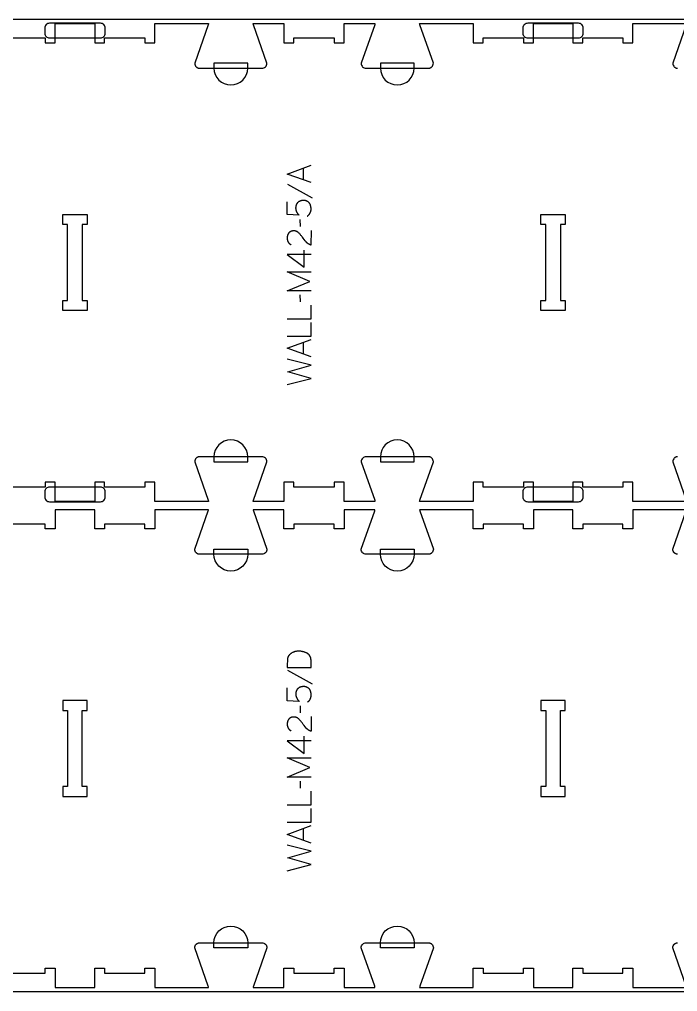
# Model space of a CAD drawing. Extents: x -7518 to -4335, y -27186 to -19593.
# Drawn here: x -5986 to -5161, y -21517 to -20297 of the extents above; entities that cross this region are included whole.
import ezdxf

# ---------------------------------------------------------------- set-up
doc = ezdxf.new("R2010")
doc.units = 0
for name, color, linetype in [('0_SHEET_SPRUCEPLY_2440X122', 1, 'CONTINUOUS'), ('1_ANYTOOL_1MMDEEP_LABELS_S', 2, 'CONTINUOUS'), ('3_ANYTOOL_CUTTHROUGH_INSID', 4, 'CONTINUOUS'), ('4_ANYTOOL_CUTTHROUGH_OUTSI', 5, 'CONTINUOUS'), ('5_ANYTOOL_HALF_MILL_9MM_IN', 3, 'CONTINUOUS')]:
    doc.layers.add(name, color=color, linetype=linetype)

msp = doc.modelspace()

# ---------------------------------------------------------------- linework, layer by layer
at = {"layer": '0_SHEET_SPRUCEPLY_2440X122'}
msp.add_lwpolyline([(-7146.3, -20296.7), (-7146.3, -21516.7), (-4706.3, -21516.7), (-4706.3, -20296.7)], close=True, dxfattribs=at)
at = {"layer": '1_ANYTOOL_1MMDEEP_LABELS_S'}
for points in [[(-5620.5, -20501.5), (-5650.5, -20490.7), (-5620.5, -20479.6)], [(-5630, -20498.1), (-5630, -20483.2)], [(-5650, -20503.3), (-5619.2, -20520.4)], [(-5625.2, -20543.6), (-5624.9, -20543.4), (-5624.7, -20543.2), (-5624.4, -20543), (-5624.1, -20542.8), (-5623.9, -20542.5), (-5623.6, -20542.3), (-5623.4, -20542.1), (-5623.1, -20541.8), (-5622.9, -20541.6), (-5622.7, -20541.3), (-5622.5, -20541.1), (-5622.3, -20540.8), (-5622.1, -20540.6), (-5622, -20540.3), (-5621.8, -20540), (-5621.7, -20539.7), (-5621.5, -20539.5), (-5621.4, -20539.2), (-5621.3, -20538.9), (-5621.1, -20538.6), (-5621, -20538.3), (-5620.9, -20538), (-5620.8, -20537.7), (-5620.8, -20537.3), (-5620.7, -20537), (-5620.6, -20536.7), (-5620.6, -20536.4), (-5620.5, -20536), (-5620.5, -20535.7), (-5620.5, -20535.4), (-5620.5, -20535), (-5620.5, -20534.7), (-5620.5, -20534.3), (-5620.5, -20533.8), (-5620.5, -20533.4), (-5620.5, -20533), (-5620.6, -20532.7), (-5620.6, -20532.3), (-5620.7, -20531.9), (-5620.7, -20531.5), (-5620.8, -20531.2), (-5620.9, -20530.8), (-5621, -20530.5), (-5621.1, -20530.1), (-5621.2, -20529.8), (-5621.3, -20529.5), (-5621.4, -20529.1), (-5621.5, -20528.8), (-5621.6, -20528.7), (-5621.7, -20528.5), (-5621.7, -20528.4), (-5621.8, -20528.2), (-5621.9, -20528.1), (-5622, -20527.9), (-5622.1, -20527.8), (-5622.2, -20527.6), (-5622.3, -20527.5), (-5622.4, -20527.3), (-5622.5, -20527.2), (-5622.6, -20527.1), (-5622.7, -20526.9), (-5622.9, -20526.8), (-5623, -20526.7), (-5623.1, -20526.5), (-5623.2, -20526.4), (-5623.4, -20526.3), (-5623.5, -20526.2), (-5623.7, -20526.1), (-5623.8, -20525.9), (-5624, -20525.8), (-5624.1, -20525.7), (-5624.3, -20525.6), (-5624.5, -20525.5), (-5624.7, -20525.4), (-5624.8, -20525.3), (-5625, -20525.2), (-5625.4, -20525), (-5625.8, -20524.8), (-5626, -20524.7), (-5626.3, -20524.5), (-5626.5, -20524.4), (-5626.8, -20524.4), (-5627, -20524.3), (-5627.3, -20524.2), (-5627.5, -20524.1), (-5627.7, -20524.1), (-5628, -20524), (-5628.2, -20524), (-5628.5, -20523.9), (-5628.7, -20523.9), (-5628.9, -20523.9), (-5629.2, -20523.8), (-5629.4, -20523.8), (-5629.6, -20523.8), (-5629.9, -20523.8), (-5630.2, -20523.8), (-5630.4, -20523.8), (-5630.7, -20523.9), (-5630.9, -20523.9), (-5631.2, -20523.9), (-5631.5, -20523.9), (-5631.7, -20524), (-5631.9, -20524), (-5632.2, -20524.1), (-5632.4, -20524.1), (-5632.7, -20524.2), (-5632.9, -20524.2), (-5633.1, -20524.3), (-5633.4, -20524.3), (-5633.6, -20524.4), (-5633.8, -20524.5), (-5634, -20524.6), (-5634.2, -20524.7), (-5634.5, -20524.8), (-5634.7, -20524.9), (-5634.9, -20525), (-5635.1, -20525.1), (-5635.3, -20525.2), (-5635.5, -20525.3), (-5635.7, -20525.4), (-5635.9, -20525.5), (-5636.1, -20525.7), (-5636.3, -20525.8), (-5636.5, -20525.9), (-5636.7, -20526.1), (-5636.8, -20526.2), (-5637, -20526.4), (-5637.2, -20526.5), (-5637.4, -20526.7), (-5637.5, -20526.9), (-5637.7, -20527), (-5637.8, -20527.2), (-5638, -20527.4), (-5638.1, -20527.6), (-5638.3, -20527.7), (-5638.4, -20527.9), (-5638.5, -20528.1), (-5638.6, -20528.3), (-5638.7, -20528.5), (-5638.8, -20528.7), (-5638.9, -20528.9), (-5639, -20529.2), (-5639.1, -20529.4), (-5639.2, -20529.6), (-5639.3, -20529.8), (-5639.3, -20530.1), (-5639.4, -20530.3), (-5639.5, -20530.5), (-5639.5, -20530.8), (-5639.6, -20531), (-5639.6, -20531.3), (-5639.7, -20531.5), (-5639.7, -20531.8), (-5639.7, -20532.1), (-5639.7, -20532.3), (-5639.7, -20532.6), (-5639.8, -20532.9), (-5639.8, -20533.2), (-5639.8, -20533.5), (-5639.7, -20533.9), (-5639.7, -20534.2), (-5639.7, -20534.5), (-5639.6, -20534.9), (-5639.6, -20535.2), (-5639.5, -20535.5), (-5639.5, -20535.8), (-5639.4, -20536.1), (-5639.3, -20536.4), (-5639.2, -20536.8), (-5639.1, -20537), (-5639, -20537.3), (-5638.9, -20537.6), (-5638.8, -20537.9), (-5638.6, -20538.2), (-5638.5, -20538.5), (-5638.3, -20538.7), (-5638.2, -20539), (-5638, -20539.3), (-5637.8, -20539.5), (-5637.6, -20539.8), (-5637.5, -20540.1), (-5637.3, -20540.3), (-5637.1, -20540.6), (-5636.8, -20540.9), (-5636.6, -20541.1), (-5636.4, -20541.4), (-5635.9, -20541.9), (-5635.4, -20542.4), (-5650.5, -20541.7), (-5650.5, -20525.5)], [(-5634.4, -20547.9), (-5634.3, -20556.7)], [(-5620.5, -20561.6), (-5620.6, -20579.9), (-5621, -20579.8), (-5621.2, -20579.7), (-5621.5, -20579.6), (-5621.7, -20579.5), (-5621.9, -20579.4), (-5622.1, -20579.3), (-5622.3, -20579.3), (-5622.5, -20579.2), (-5622.7, -20579), (-5622.9, -20578.9), (-5623.2, -20578.8), (-5623.4, -20578.7), (-5623.5, -20578.6), (-5623.7, -20578.5), (-5623.9, -20578.4), (-5624.1, -20578.2), (-5624.3, -20578.1), (-5624.5, -20578), (-5624.7, -20577.8), (-5624.9, -20577.7), (-5625, -20577.5), (-5625.2, -20577.4), (-5625.4, -20577.2), (-5625.6, -20577.1), (-5625.7, -20576.9), (-5625.9, -20576.7), (-5626.1, -20576.6), (-5626.2, -20576.4), (-5626.4, -20576.2), (-5626.7, -20575.9), (-5627.9, -20574.4), (-5629.1, -20572.9), (-5630.3, -20571.4), (-5631.4, -20569.9), (-5632, -20569.1), (-5632.5, -20568.4), (-5633.1, -20567.7), (-5633.7, -20567), (-5634.3, -20566.3), (-5634.9, -20565.7), (-5635.5, -20565.1), (-5636.1, -20564.5), (-5636.3, -20564.3), (-5636.4, -20564.2), (-5636.6, -20564), (-5636.8, -20563.9), (-5636.9, -20563.8), (-5637.1, -20563.6), (-5637.3, -20563.5), (-5637.4, -20563.4), (-5637.6, -20563.3), (-5637.8, -20563.2), (-5638, -20563.1), (-5638.1, -20563), (-5638.3, -20562.9), (-5638.5, -20562.8), (-5638.7, -20562.8), (-5638.9, -20562.7), (-5639.1, -20562.6), (-5639.3, -20562.5), (-5639.5, -20562.5), (-5639.7, -20562.4), (-5639.9, -20562.4), (-5640.1, -20562.3), (-5640.3, -20562.3), (-5640.5, -20562.2), (-5640.7, -20562.2), (-5640.9, -20562.2), (-5641.1, -20562.2), (-5641.4, -20562.1), (-5641.6, -20562.1), (-5641.8, -20562.1), (-5642, -20562.1), (-5642.2, -20562.1), (-5642.5, -20562.1), (-5642.7, -20562.1), (-5643, -20562.1), (-5643.2, -20562.1), (-5643.5, -20562.2), (-5643.7, -20562.2), (-5643.9, -20562.2), (-5644.1, -20562.3), (-5644.4, -20562.3), (-5644.6, -20562.3), (-5644.8, -20562.4), (-5645, -20562.4), (-5645.2, -20562.5), (-5645.4, -20562.6), (-5645.6, -20562.6), (-5645.8, -20562.7), (-5646, -20562.8), (-5646.2, -20562.9), (-5646.3, -20563), (-5646.5, -20563.1), (-5646.7, -20563.2), (-5646.9, -20563.3), (-5647, -20563.4), (-5647.2, -20563.5), (-5647.4, -20563.6), (-5647.5, -20563.8), (-5647.7, -20563.9), (-5647.8, -20564), (-5648, -20564.2), (-5648.1, -20564.3), (-5648.2, -20564.5), (-5648.4, -20564.6), (-5648.5, -20564.8), (-5648.6, -20564.9), (-5648.7, -20565.1), (-5648.9, -20565.3), (-5649, -20565.4), (-5649.1, -20565.6), (-5649.2, -20565.8), (-5649.3, -20566), (-5649.4, -20566.1), (-5649.5, -20566.3), (-5649.6, -20566.5), (-5649.7, -20566.7), (-5649.7, -20566.9), (-5649.8, -20567.1), (-5649.9, -20567.3), (-5649.9, -20567.5), (-5650, -20567.7), (-5650.1, -20567.9), (-5650.1, -20568.1), (-5650.2, -20568.3), (-5650.2, -20568.5), (-5650.3, -20568.7), (-5650.3, -20568.9), (-5650.3, -20569.2), (-5650.4, -20569.4), (-5650.4, -20569.6), (-5650.4, -20569.8), (-5650.4, -20570.1), (-5650.5, -20570.3), (-5650.5, -20570.5), (-5650.5, -20571), (-5650.5, -20571.4), (-5650.5, -20571.7), (-5650.4, -20572.1), (-5650.4, -20572.4), (-5650.3, -20572.8), (-5650.3, -20573.1), (-5650.2, -20573.4), (-5650.2, -20573.8), (-5650.1, -20574.1), (-5650, -20574.2), (-5650, -20574.4), (-5649.9, -20574.5), (-5649.9, -20574.7), (-5649.8, -20574.8), (-5649.8, -20575), (-5649.7, -20575.1), (-5649.6, -20575.3), (-5649.6, -20575.4), (-5649.5, -20575.5), (-5649.4, -20575.7), (-5649.4, -20575.8), (-5649.3, -20576), (-5649.2, -20576.1), (-5649.1, -20576.2), (-5649, -20576.3), (-5648.9, -20576.5), (-5648.9, -20576.6), (-5648.8, -20576.7), (-5648.7, -20576.9), (-5648.6, -20577), (-5648.5, -20577.1), (-5648.4, -20577.2), (-5648.3, -20577.3), (-5648.2, -20577.4), (-5648.1, -20577.6), (-5648, -20577.7), (-5647.8, -20577.8), (-5647.7, -20577.9), (-5647.6, -20578), (-5647.5, -20578.1), (-5647.4, -20578.2), (-5647.1, -20578.4), (-5646.8, -20578.6), (-5646.6, -20578.8), (-5646.3, -20579), (-5646, -20579.2), (-5645.7, -20579.3), (-5645.4, -20579.5)], [(-5620.5, -20591.8), (-5650.5, -20591.8), (-5629.1, -20607.8)], [(-5629.1, -20607.8), (-5629.1, -20586.1)], [(-5620.5, -20637.4), (-5650.5, -20637.4), (-5622.1, -20625.4), (-5650.3, -20613.4), (-5620.5, -20613.4)], [(-5634.4, -20642.5), (-5634.3, -20651.3)], [(-5650.5, -20672.3), (-5620.5, -20672.3), (-5620.5, -20655.2)], [(-5650.5, -20694.1), (-5620.5, -20694.1), (-5620.5, -20677)], [(-5620.5, -20720.3), (-5650.5, -20709.4), (-5620.5, -20698.4)], [(-5630, -20716.9), (-5630, -20701.9)], [(-5650.5, -20755), (-5620.5, -20747.3), (-5649.6, -20738.9), (-5620.5, -20730.4), (-5650.5, -20722.9)], [(-5649.9, -21113.3), (-5619.1, -21130.5)], [(-5625.1, -21153.7), (-5624.9, -21153.5), (-5624.6, -21153.3), (-5624.3, -21153.1), (-5624, -21152.8), (-5623.8, -21152.6), (-5623.5, -21152.4), (-5623.3, -21152.2), (-5623.1, -21151.9), (-5622.8, -21151.7), (-5622.6, -21151.4), (-5622.4, -21151.2), (-5622.2, -21150.9), (-5622.1, -21150.6), (-5621.9, -21150.4), (-5621.7, -21150.1), (-5621.6, -21149.8), (-5621.4, -21149.5), (-5621.3, -21149.2), (-5621.2, -21149), (-5621.1, -21148.7), (-5620.9, -21148.4), (-5620.9, -21148.1), (-5620.8, -21147.7), (-5620.7, -21147.4), (-5620.6, -21147.1), (-5620.6, -21146.8), (-5620.5, -21146.5), (-5620.5, -21146.1), (-5620.4, -21145.8), (-5620.4, -21145.4), (-5620.4, -21145.1), (-5620.4, -21144.8), (-5620.4, -21144.3), (-5620.4, -21143.9), (-5620.4, -21143.5), (-5620.5, -21143.1), (-5620.5, -21142.7), (-5620.5, -21142.4), (-5620.6, -21142), (-5620.6, -21141.6), (-5620.7, -21141.3), (-5620.8, -21140.9), (-5620.9, -21140.5), (-5621, -21140.2), (-5621.1, -21139.9), (-5621.2, -21139.5), (-5621.3, -21139.2), (-5621.4, -21138.9), (-5621.5, -21138.7), (-5621.6, -21138.6), (-5621.7, -21138.4), (-5621.7, -21138.3), (-5621.8, -21138.1), (-5621.9, -21138), (-5622, -21137.8), (-5622.1, -21137.7), (-5622.2, -21137.6), (-5622.3, -21137.4), (-5622.4, -21137.3), (-5622.5, -21137.2), (-5622.6, -21137), (-5622.8, -21136.9), (-5622.9, -21136.8), (-5623, -21136.6), (-5623.2, -21136.5), (-5623.3, -21136.4), (-5623.4, -21136.3), (-5623.6, -21136.1), (-5623.7, -21136), (-5623.9, -21135.9), (-5624.1, -21135.8), (-5624.2, -21135.7), (-5624.4, -21135.6), (-5624.6, -21135.5), (-5624.7, -21135.4), (-5624.9, -21135.3), (-5625.3, -21135), (-5625.7, -21134.9), (-5625.9, -21134.7), (-5626.2, -21134.6), (-5626.4, -21134.5), (-5626.7, -21134.4), (-5626.9, -21134.4), (-5627.2, -21134.3), (-5627.4, -21134.2), (-5627.7, -21134.1), (-5627.9, -21134.1), (-5628.1, -21134), (-5628.4, -21134), (-5628.6, -21134), (-5628.8, -21133.9), (-5629.1, -21133.9), (-5629.3, -21133.9), (-5629.6, -21133.9), (-5629.8, -21133.9), (-5630.1, -21133.9), (-5630.3, -21133.9), (-5630.6, -21133.9), (-5630.9, -21134), (-5631.1, -21134), (-5631.4, -21134), (-5631.6, -21134.1), (-5631.9, -21134.1), (-5632.1, -21134.1), (-5632.3, -21134.2), (-5632.6, -21134.2), (-5632.8, -21134.3), (-5633, -21134.4), (-5633.3, -21134.4), (-5633.5, -21134.5), (-5633.7, -21134.6), (-5633.9, -21134.7), (-5634.2, -21134.8), (-5634.4, -21134.8), (-5634.6, -21134.9), (-5634.8, -21135), (-5635, -21135.1), (-5635.2, -21135.3), (-5635.4, -21135.4), (-5635.6, -21135.5), (-5635.8, -21135.6), (-5636, -21135.7), (-5636.2, -21135.9), (-5636.4, -21136), (-5636.6, -21136.2), (-5636.8, -21136.3), (-5636.9, -21136.5), (-5637.1, -21136.6), (-5637.3, -21136.8), (-5637.4, -21136.9), (-5637.6, -21137.1), (-5637.7, -21137.3), (-5637.9, -21137.5), (-5638, -21137.6), (-5638.2, -21137.8), (-5638.3, -21138), (-5638.4, -21138.2), (-5638.5, -21138.4), (-5638.6, -21138.6), (-5638.8, -21138.8), (-5638.8, -21139), (-5638.9, -21139.2), (-5639, -21139.5), (-5639.1, -21139.7), (-5639.2, -21139.9), (-5639.3, -21140.1), (-5639.3, -21140.4), (-5639.4, -21140.6), (-5639.4, -21140.9), (-5639.5, -21141.1), (-5639.5, -21141.4), (-5639.6, -21141.6), (-5639.6, -21141.9), (-5639.6, -21142.1), (-5639.6, -21142.4), (-5639.7, -21142.7), (-5639.7, -21143), (-5639.7, -21143.3), (-5639.7, -21143.6), (-5639.7, -21143.9), (-5639.6, -21144.3), (-5639.6, -21144.6), (-5639.6, -21145), (-5639.5, -21145.3), (-5639.5, -21145.6), (-5639.4, -21145.9), (-5639.3, -21146.2), (-5639.2, -21146.5), (-5639.1, -21146.8), (-5639, -21147.1), (-5638.9, -21147.4), (-5638.8, -21147.7), (-5638.7, -21148), (-5638.5, -21148.3), (-5638.4, -21148.5), (-5638.2, -21148.8), (-5638.1, -21149.1), (-5637.9, -21149.3), (-5637.7, -21149.6), (-5637.6, -21149.9), (-5637.4, -21150.2), (-5637.2, -21150.4), (-5637, -21150.7), (-5636.8, -21150.9), (-5636.5, -21151.2), (-5636.3, -21151.5), (-5635.8, -21152), (-5635.3, -21152.5), (-5650.4, -21151.8), (-5650.4, -21135.6)], [(-5634.3, -21158), (-5634.2, -21166.8)], [(-5620.4, -21171.7), (-5620.5, -21190), (-5620.9, -21189.9), (-5621.2, -21189.8), (-5621.4, -21189.7), (-5621.6, -21189.6), (-5621.8, -21189.5), (-5622, -21189.4), (-5622.2, -21189.3), (-5622.4, -21189.2), (-5622.7, -21189.1), (-5622.9, -21189), (-5623.1, -21188.9), (-5623.3, -21188.8), (-5623.5, -21188.7), (-5623.7, -21188.6), (-5623.9, -21188.4), (-5624, -21188.3), (-5624.2, -21188.2), (-5624.4, -21188), (-5624.6, -21187.9), (-5624.8, -21187.8), (-5625, -21187.6), (-5625.1, -21187.5), (-5625.3, -21187.3), (-5625.5, -21187.2), (-5625.7, -21187), (-5625.8, -21186.8), (-5626, -21186.7), (-5626.1, -21186.5), (-5626.3, -21186.3), (-5626.6, -21186), (-5627.8, -21184.5), (-5629, -21183), (-5630.2, -21181.5), (-5631.3, -21180), (-5631.9, -21179.2), (-5632.4, -21178.5), (-5633, -21177.8), (-5633.6, -21177.1), (-5634.2, -21176.4), (-5634.8, -21175.8), (-5635.4, -21175.1), (-5636, -21174.5), (-5636.2, -21174.4), (-5636.3, -21174.3), (-5636.5, -21174.1), (-5636.7, -21174), (-5636.8, -21173.9), (-5637, -21173.7), (-5637.2, -21173.6), (-5637.3, -21173.5), (-5637.5, -21173.4), (-5637.7, -21173.3), (-5637.9, -21173.2), (-5638.1, -21173.1), (-5638.2, -21173), (-5638.4, -21172.9), (-5638.6, -21172.8), (-5638.8, -21172.8), (-5639, -21172.7), (-5639.2, -21172.6), (-5639.4, -21172.6), (-5639.6, -21172.5), (-5639.8, -21172.5), (-5640, -21172.4), (-5640.2, -21172.4), (-5640.4, -21172.3), (-5640.6, -21172.3), (-5640.8, -21172.3), (-5641, -21172.2), (-5641.3, -21172.2), (-5641.5, -21172.2), (-5641.7, -21172.2), (-5641.9, -21172.2), (-5642.2, -21172.2), (-5642.4, -21172.2), (-5642.7, -21172.2), (-5642.9, -21172.2), (-5643.1, -21172.2), (-5643.4, -21172.2), (-5643.6, -21172.3), (-5643.8, -21172.3), (-5644.1, -21172.3), (-5644.3, -21172.4), (-5644.5, -21172.4), (-5644.7, -21172.5), (-5644.9, -21172.5), (-5645.1, -21172.6), (-5645.3, -21172.7), (-5645.5, -21172.7), (-5645.7, -21172.8), (-5645.9, -21172.9), (-5646.1, -21173), (-5646.3, -21173.1), (-5646.4, -21173.2), (-5646.6, -21173.3), (-5646.8, -21173.4), (-5647, -21173.5), (-5647.1, -21173.6), (-5647.3, -21173.7), (-5647.4, -21173.8), (-5647.6, -21174), (-5647.7, -21174.1), (-5647.9, -21174.3), (-5648, -21174.4), (-5648.2, -21174.6), (-5648.3, -21174.7), (-5648.4, -21174.9), (-5648.5, -21175), (-5648.7, -21175.2), (-5648.8, -21175.4), (-5648.9, -21175.5), (-5649, -21175.7), (-5649.1, -21175.9), (-5649.2, -21176.1), (-5649.3, -21176.2), (-5649.4, -21176.4), (-5649.5, -21176.6), (-5649.6, -21176.8), (-5649.6, -21177), (-5649.7, -21177.2), (-5649.8, -21177.4), (-5649.9, -21177.6), (-5649.9, -21177.8), (-5650, -21178), (-5650, -21178.2), (-5650.1, -21178.4), (-5650.1, -21178.6), (-5650.2, -21178.8), (-5650.2, -21179), (-5650.3, -21179.2), (-5650.3, -21179.5), (-5650.3, -21179.7), (-5650.3, -21179.9), (-5650.4, -21180.1), (-5650.4, -21180.4), (-5650.4, -21180.6), (-5650.4, -21181.1), (-5650.4, -21181.5), (-5650.4, -21181.8), (-5650.3, -21182.2), (-5650.3, -21182.5), (-5650.3, -21182.9), (-5650.2, -21183.2), (-5650.1, -21183.5), (-5650.1, -21183.8), (-5650, -21184.2), (-5649.9, -21184.3), (-5649.9, -21184.5), (-5649.8, -21184.6), (-5649.8, -21184.8), (-5649.7, -21184.9), (-5649.7, -21185.1), (-5649.6, -21185.2), (-5649.5, -21185.3), (-5649.5, -21185.5), (-5649.4, -21185.6), (-5649.3, -21185.8), (-5649.3, -21185.9), (-5649.2, -21186), (-5649.1, -21186.2), (-5649, -21186.3), (-5648.9, -21186.4), (-5648.9, -21186.6), (-5648.8, -21186.7), (-5648.7, -21186.8), (-5648.6, -21186.9), (-5648.5, -21187.1), (-5648.4, -21187.2), (-5648.3, -21187.3), (-5648.2, -21187.4), (-5648.1, -21187.5), (-5648, -21187.6), (-5647.9, -21187.8), (-5647.8, -21187.9), (-5647.6, -21188), (-5647.5, -21188.1), (-5647.4, -21188.2), (-5647.3, -21188.3), (-5647, -21188.5), (-5646.8, -21188.7), (-5646.5, -21188.9), (-5646.2, -21189.1), (-5645.9, -21189.2), (-5645.6, -21189.4), (-5645.3, -21189.6)], [(-5620.4, -21201.9), (-5650.4, -21201.9), (-5629, -21217.9)], [(-5629, -21217.9), (-5629, -21196.1)], [(-5620.4, -21247.5), (-5650.4, -21247.5), (-5622, -21235.5), (-5650.3, -21223.5), (-5620.4, -21223.5)], [(-5634.3, -21252.6), (-5634.2, -21261.4)], [(-5650.4, -21282.4), (-5620.4, -21282.4), (-5620.4, -21265.3)], [(-5650.4, -21304.2), (-5620.4, -21304.2), (-5620.4, -21287.1)], [(-5620.4, -21330.4), (-5650.4, -21319.5), (-5620.4, -21308.5)], [(-5629.9, -21326.9), (-5629.9, -21312)], [(-5650.4, -21365.1), (-5620.4, -21357.4), (-5649.5, -21349), (-5620.4, -21340.5), (-5650.4, -21333)]]:
    msp.add_lwpolyline(points, dxfattribs=at)
msp.add_lwpolyline([(-5650.4, -21109.9), (-5620.4, -21109.9), (-5620.5, -21101.4), (-5620.5, -21101), (-5620.5, -21100.6), (-5620.5, -21100.2), (-5620.6, -21099.8), (-5620.6, -21099.4), (-5620.7, -21099), (-5620.7, -21098.7), (-5620.8, -21098.3), (-5620.9, -21098), (-5621, -21097.6), (-5621.1, -21097.3), (-5621.2, -21097), (-5621.3, -21096.6), (-5621.4, -21096.5), (-5621.5, -21096.3), (-5621.5, -21096.2), (-5621.6, -21096), (-5621.7, -21095.9), (-5621.8, -21095.7), (-5621.8, -21095.6), (-5621.9, -21095.5), (-5622, -21095.3), (-5622.1, -21095.2), (-5622.2, -21095), (-5622.3, -21094.9), (-5622.4, -21094.8), (-5622.5, -21094.6), (-5622.6, -21094.5), (-5622.7, -21094.4), (-5622.8, -21094.3), (-5622.9, -21094.1), (-5623, -21094), (-5623.1, -21093.9), (-5623.2, -21093.8), (-5623.3, -21093.7), (-5623.4, -21093.6), (-5623.6, -21093.5), (-5623.7, -21093.4), (-5623.8, -21093.2), (-5623.9, -21093.1), (-5624.1, -21093), (-5624.2, -21092.9), (-5624.3, -21092.8), (-5624.5, -21092.7), (-5624.6, -21092.6), (-5624.9, -21092.5), (-5625.2, -21092.3), (-5625.5, -21092.1), (-5626.1, -21091.8), (-5626.7, -21091.5), (-5627.4, -21091.2), (-5628, -21091), (-5628.6, -21090.7), (-5629.3, -21090.5), (-5629.9, -21090.3), (-5630.6, -21090.2), (-5631.3, -21090), (-5631.9, -21089.9), (-5632.6, -21089.8), (-5633.3, -21089.7), (-5634, -21089.6), (-5634.7, -21089.5), (-5635.4, -21089.5), (-5636.1, -21089.5), (-5636.7, -21089.5), (-5637.3, -21089.5), (-5637.8, -21089.6), (-5638.4, -21089.7), (-5639, -21089.8), (-5639.3, -21089.8), (-5639.6, -21089.9), (-5639.8, -21089.9), (-5640.1, -21090), (-5640.4, -21090.1), (-5640.7, -21090.1), (-5641, -21090.2), (-5641.2, -21090.3), (-5641.5, -21090.4), (-5641.8, -21090.5), (-5642, -21090.6), (-5642.3, -21090.7), (-5642.6, -21090.8), (-5642.8, -21090.9), (-5643.4, -21091.1), (-5643.9, -21091.4), (-5644.4, -21091.7), (-5644.9, -21092), (-5645.2, -21092.2), (-5645.5, -21092.4), (-5645.8, -21092.6), (-5646.1, -21092.8), (-5646.3, -21093), (-5646.6, -21093.2), (-5646.8, -21093.4), (-5647.1, -21093.6), (-5647.3, -21093.9), (-5647.5, -21094.1), (-5647.8, -21094.3), (-5648, -21094.6), (-5648.2, -21094.8), (-5648.3, -21095), (-5648.5, -21095.3), (-5648.7, -21095.5), (-5648.8, -21095.8), (-5649, -21096), (-5649.1, -21096.3), (-5649.3, -21096.5), (-5649.4, -21096.8), (-5649.5, -21097.1), (-5649.6, -21097.3), (-5649.7, -21097.6), (-5649.8, -21097.9), (-5649.9, -21098.2), (-5649.9, -21098.4), (-5650, -21098.7), (-5650, -21099), (-5650.1, -21099.3), (-5650.1, -21099.6), (-5650.1, -21099.9), (-5650.2, -21102.3), (-5650.3, -21104.8), (-5650.4, -21107.3)], close=True, dxfattribs=at)
at = {"layer": '3_ANYTOOL_CUTTHROUGH_INSID', "color": 4}
for points in [[(-5931.7, -20541.5), (-5901.5, -20541.5), (-5901.5, -20554), (-5907.5, -20554), (-5907.5, -20649.5), (-5901.5, -20649.5), (-5901.5, -20662), (-5932, -20662), (-5932, -20649.5), (-5926, -20649.5), (-5926, -20554), (-5932, -20554), (-5932, -20541.5)], [(-5331.7, -20541.5), (-5301.5, -20541.5), (-5301.5, -20554), (-5307.5, -20554), (-5307.5, -20649.5), (-5301.5, -20649.5), (-5301.5, -20662), (-5332, -20662), (-5332, -20649.5), (-5326, -20649.5), (-5326, -20554), (-5332, -20554), (-5332, -20541.5)], [(-5931.7, -21272), (-5901.5, -21272), (-5901.5, -21259.5), (-5907.5, -21259.5), (-5907.5, -21164), (-5901.5, -21164), (-5901.5, -21151.5), (-5932, -21151.5), (-5932, -21164), (-5926, -21164), (-5926, -21259.5), (-5932, -21259.5), (-5932, -21272)], [(-5331.7, -21272), (-5301.5, -21272), (-5301.5, -21259.5), (-5307.5, -21259.5), (-5307.5, -21164), (-5301.5, -21164), (-5301.5, -21151.5), (-5332, -21151.5), (-5332, -21164), (-5326, -21164), (-5326, -21259.5), (-5332, -21259.5), (-5332, -21272)]]:
    msp.add_lwpolyline(points, close=True, dxfattribs=at)
at = {"layer": '4_ANYTOOL_CUTTHROUGH_OUTSI', "color": 5}
for points in [[(-6004.5, -20320), (-5954, -20320), (-5954, -20326), (-5941.5, -20326), (-5941.5, -20302), (-5892, -20302), (-5892, -20326), (-5879.5, -20326), (-5879.5, -20320), (-5829, -20320), (-5829, -20326), (-5816.5, -20326), (-5816.5, -20302), (-5749.3, -20302), (-5749.3, -20302, -0.061485), (-5749.5, -20303.4), (-5766.4, -20351.6), (-5766.4, -20351.7), (-5766.4, -20351.7), (-5766.4, -20351.7, 0.198912), (-5764.6, -20356.1), (-5764.5, -20356.2), (-5764.4, -20356.3), (-5764.3, -20356.4), (-5764.1, -20356.5), (-5764, -20356.6), (-5763.9, -20356.7), (-5763.8, -20356.8), (-5763.7, -20356.9), (-5763.5, -20357), (-5763.4, -20357.1), (-5763.3, -20357.1), (-5763.1, -20357.2), (-5763, -20357.3), (-5762.8, -20357.4), (-5762.7, -20357.4), (-5762.6, -20357.5), (-5762.4, -20357.5), (-5762.3, -20357.6), (-5762.1, -20357.7), (-5762, -20357.7), (-5761.8, -20357.7), (-5761.7, -20357.8), (-5761.5, -20357.8), (-5761.4, -20357.8), (-5761.2, -20357.9), (-5761.1, -20357.9), (-5760.9, -20357.9), (-5760.8, -20357.9), (-5760.6, -20357.9), (-5760.5, -20358), (-5760.3, -20358), (-5760.2, -20358), (-5682.2, -20358, 0.414214), (-5675.9, -20351.7), (-5675.9, -20351.7), (-5675.9, -20351.6), (-5692.8, -20303.4), (-5692.8, -20303.4, -0.061485), (-5693.1, -20302), (-5654.5, -20302), (-5654.5, -20326), (-5642, -20326), (-5642, -20320), (-5591.5, -20320), (-5591.5, -20326), (-5579, -20326), (-5579, -20302), (-5540.4, -20302), (-5540.4, -20302, -0.061485), (-5540.6, -20303.4), (-5557.5, -20351.6), (-5557.5, -20351.7), (-5557.5, -20351.7), (-5557.5, -20351.7, 0.414214), (-5551.3, -20358), (-5473.3, -20358), (-5473.1, -20358), (-5473, -20358), (-5472.8, -20357.9), (-5472.7, -20357.9), (-5472.5, -20357.9), (-5472.4, -20357.9), (-5472.2, -20357.9), (-5472.1, -20357.8), (-5471.9, -20357.8), (-5471.8, -20357.8), (-5471.6, -20357.7), (-5471.5, -20357.7), (-5471.3, -20357.7), (-5471.2, -20357.6), (-5471, -20357.5), (-5470.9, -20357.5), (-5470.7, -20357.4), (-5470.6, -20357.4), (-5470.4, -20357.3), (-5470.3, -20357.2), (-5470.2, -20357.1), (-5470, -20357.1), (-5469.9, -20357), (-5469.8, -20356.9), (-5469.7, -20356.8), (-5469.5, -20356.7), (-5469.4, -20356.6), (-5469.3, -20356.5), (-5469.2, -20356.4), (-5469.1, -20356.3), (-5469, -20356.2), (-5468.8, -20356.1, 0.198912), (-5467, -20351.7), (-5467, -20351.7), (-5467, -20351.6), (-5483.9, -20303.4), (-5483.9, -20303.4, -0.061485), (-5484.2, -20302), (-5417, -20302), (-5417, -20326), (-5404.5, -20326), (-5404.5, -20320), (-5354, -20320), (-5354, -20326), (-5341.5, -20326), (-5341.5, -20302), (-5292, -20302), (-5292, -20326), (-5279.5, -20326), (-5279.5, -20320), (-5229, -20320), (-5229, -20326), (-5216.5, -20326), (-5216.5, -20302), (-5149.3, -20302)], [(-5149.5, -20303.4), (-5166.4, -20351.6), (-5166.4, -20351.7), (-5166.4, -20351.7), (-5166.4, -20351.7, 0.198912), (-5164.6, -20356.1), (-5164.5, -20356.2), (-5164.4, -20356.3), (-5164.3, -20356.4), (-5164.1, -20356.5), (-5164, -20356.6), (-5163.9, -20356.7), (-5163.8, -20356.8), (-5163.7, -20356.9), (-5163.5, -20357), (-5163.4, -20357.1), (-5163.3, -20357.1), (-5163.1, -20357.2), (-5163, -20357.3), (-5162.8, -20357.4), (-5162.7, -20357.4), (-5162.6, -20357.5), (-5162.4, -20357.5), (-5162.3, -20357.6), (-5162.1, -20357.7), (-5162, -20357.7), (-5161.8, -20357.7), (-5161.7, -20357.8), (-5161.5, -20357.8), (-5161.4, -20357.8), (-5161.2, -20357.9), (-5161.1, -20357.9), (-5160.9, -20357.9), (-5160.8, -20357.9), (-5160.6, -20357.9), (-5160.5, -20358)], [(-5149.3, -20901.5), (-5166.7, -20901.5), (-5216.5, -20901.5), (-5216.5, -20877.5), (-5229, -20877.5), (-5229, -20883.5), (-5279.5, -20883.5), (-5279.5, -20877.5), (-5292, -20877.5), (-5292, -20901.5), (-5341.5, -20901.5), (-5341.5, -20877.5), (-5354, -20877.5), (-5354, -20883.5), (-5404.5, -20883.5), (-5404.5, -20877.5), (-5417, -20877.5), (-5417, -20901.5), (-5484.2, -20901.5), (-5484.2, -20901.5, -0.061485), (-5483.9, -20900.1), (-5467, -20851.8), (-5467, -20851.7), (-5467, -20851.7, 0.198912), (-5468.8, -20847.3), (-5469, -20847.2), (-5469.1, -20847.1), (-5469.2, -20847), (-5469.3, -20846.9), (-5469.4, -20846.8), (-5469.5, -20846.7), (-5469.7, -20846.6), (-5469.8, -20846.5), (-5469.9, -20846.4), (-5470, -20846.4), (-5470.2, -20846.3), (-5470.3, -20846.2), (-5470.4, -20846.1), (-5470.6, -20846.1), (-5470.7, -20846), (-5470.9, -20845.9), (-5471, -20845.9), (-5471.2, -20845.8), (-5471.3, -20845.8), (-5471.5, -20845.7), (-5471.6, -20845.7), (-5471.8, -20845.6), (-5471.9, -20845.6), (-5472.1, -20845.6), (-5472.2, -20845.6), (-5472.4, -20845.5), (-5472.5, -20845.5), (-5472.7, -20845.5), (-5472.8, -20845.5), (-5473, -20845.5), (-5473.1, -20845.5), (-5473.3, -20845.5), (-5551.3, -20845.5, 0.414214), (-5557.5, -20851.7), (-5557.5, -20851.8), (-5557.5, -20851.8), (-5540.6, -20900.1), (-5540.6, -20900.1, -0.061485), (-5540.4, -20901.5), (-5579, -20901.5), (-5579, -20877.5), (-5591.5, -20877.5), (-5591.5, -20883.5), (-5642, -20883.5), (-5642, -20877.5), (-5654.5, -20877.5), (-5654.5, -20901.5), (-5693.1, -20901.5), (-5693.1, -20901.5, -0.061485), (-5692.8, -20900.1), (-5675.9, -20851.8), (-5675.9, -20851.8), (-5675.9, -20851.7), (-5675.9, -20851.7, 0.414214), (-5682.2, -20845.5), (-5760.2, -20845.5), (-5760.3, -20845.5), (-5760.5, -20845.5), (-5760.6, -20845.5), (-5760.8, -20845.5), (-5760.9, -20845.5), (-5761.1, -20845.5), (-5761.2, -20845.6), (-5761.4, -20845.6), (-5761.5, -20845.6), (-5761.7, -20845.6), (-5761.8, -20845.7), (-5762, -20845.7), (-5762.1, -20845.8), (-5762.3, -20845.8), (-5762.4, -20845.9), (-5762.6, -20845.9), (-5762.7, -20846), (-5762.8, -20846.1), (-5763, -20846.1), (-5763.1, -20846.2), (-5763.3, -20846.3), (-5763.4, -20846.4), (-5763.5, -20846.4), (-5763.7, -20846.5), (-5763.8, -20846.6), (-5763.9, -20846.7), (-5764, -20846.8), (-5764.1, -20846.9), (-5764.3, -20847), (-5764.4, -20847.1), (-5764.5, -20847.2), (-5764.6, -20847.3, 0.198912), (-5766.4, -20851.7), (-5766.4, -20851.8), (-5766.4, -20851.8), (-5749.5, -20900.1), (-5749.5, -20900.1, -0.061485), (-5749.3, -20901.5), (-5766.7, -20901.5), (-5816.5, -20901.5), (-5816.5, -20877.5), (-5829, -20877.5), (-5829, -20883.5), (-5879.5, -20883.5), (-5879.5, -20877.5), (-5892, -20877.5), (-5892, -20901.5), (-5941.5, -20901.5), (-5941.5, -20877.5), (-5954, -20877.5), (-5954, -20883.5), (-6004.5, -20883.5)], [(-5160.5, -20845.5), (-5160.6, -20845.5), (-5160.8, -20845.5), (-5160.9, -20845.5), (-5161.1, -20845.5), (-5161.2, -20845.6), (-5161.4, -20845.6), (-5161.5, -20845.6), (-5161.7, -20845.6), (-5161.8, -20845.7), (-5162, -20845.7), (-5162.1, -20845.8), (-5162.3, -20845.8), (-5162.4, -20845.9), (-5162.6, -20845.9), (-5162.7, -20846), (-5162.8, -20846.1), (-5163, -20846.1), (-5163.1, -20846.2), (-5163.3, -20846.3), (-5163.4, -20846.4), (-5163.5, -20846.4), (-5163.7, -20846.5), (-5163.8, -20846.6), (-5163.9, -20846.7), (-5164, -20846.8), (-5164.1, -20846.9), (-5164.3, -20847), (-5164.4, -20847.1), (-5164.5, -20847.2), (-5164.6, -20847.3, 0.198912), (-5166.4, -20851.7), (-5166.4, -20851.8), (-5166.4, -20851.8), (-5149.5, -20900.1)], [(-5149.3, -20912), (-5166.7, -20912), (-5216.5, -20912), (-5216.5, -20936), (-5229, -20936), (-5229, -20930), (-5279.5, -20930), (-5279.5, -20936), (-5292, -20936), (-5292, -20912), (-5341.5, -20912), (-5341.5, -20936), (-5354, -20936), (-5354, -20930), (-5404.5, -20930), (-5404.5, -20936), (-5417, -20936), (-5417, -20912), (-5466.7, -20912), (-5484.2, -20912), (-5484.2, -20912, 0.061485), (-5483.9, -20913.4), (-5467, -20961.6), (-5467, -20961.7), (-5467, -20961.7), (-5467, -20961.7, -0.198912), (-5468.8, -20966.1), (-5469, -20966.2), (-5469.1, -20966.3), (-5469.2, -20966.4), (-5469.3, -20966.5), (-5469.4, -20966.6), (-5469.5, -20966.7), (-5469.7, -20966.8), (-5469.8, -20966.9), (-5469.9, -20967), (-5470, -20967.1), (-5470.2, -20967.1), (-5470.3, -20967.2), (-5470.4, -20967.3), (-5470.6, -20967.4), (-5470.7, -20967.4), (-5470.9, -20967.5), (-5471, -20967.5), (-5471.2, -20967.6), (-5471.3, -20967.7), (-5471.5, -20967.7), (-5471.6, -20967.7), (-5471.8, -20967.8), (-5471.9, -20967.8), (-5472.1, -20967.8), (-5472.2, -20967.9), (-5472.4, -20967.9), (-5472.5, -20967.9), (-5472.7, -20967.9), (-5472.8, -20967.9), (-5473, -20968), (-5473.1, -20968), (-5473.3, -20968), (-5551.3, -20968, -0.414214), (-5557.5, -20961.7), (-5557.5, -20961.7), (-5557.5, -20961.6), (-5540.6, -20913.4), (-5540.6, -20913.4, 0.061485), (-5540.4, -20912), (-5579, -20912), (-5579, -20936), (-5591.5, -20936), (-5591.5, -20930), (-5642, -20930), (-5642, -20936), (-5654.5, -20936), (-5654.5, -20912), (-5693.1, -20912), (-5693.1, -20912, 0.061485), (-5692.8, -20913.4), (-5675.9, -20961.6), (-5675.9, -20961.7), (-5675.9, -20961.7), (-5675.9, -20961.7, -0.414214), (-5682.2, -20968), (-5760.2, -20968), (-5760.3, -20968), (-5760.5, -20968), (-5760.6, -20967.9), (-5760.8, -20967.9), (-5760.9, -20967.9), (-5761.1, -20967.9), (-5761.2, -20967.9), (-5761.4, -20967.8), (-5761.5, -20967.8), (-5761.7, -20967.8), (-5761.8, -20967.7), (-5762, -20967.7), (-5762.1, -20967.7), (-5762.3, -20967.6), (-5762.4, -20967.5), (-5762.6, -20967.5), (-5762.7, -20967.4), (-5762.8, -20967.4), (-5763, -20967.3), (-5763.1, -20967.2), (-5763.3, -20967.1), (-5763.4, -20967.1), (-5763.5, -20967), (-5763.7, -20966.9), (-5763.8, -20966.8), (-5763.9, -20966.7), (-5764, -20966.6), (-5764.1, -20966.5), (-5764.3, -20966.4), (-5764.4, -20966.3), (-5764.5, -20966.2), (-5764.6, -20966.1, -0.198912), (-5766.4, -20961.7), (-5766.4, -20961.7), (-5766.4, -20961.6), (-5749.5, -20913.4), (-5749.5, -20913.4, 0.061485), (-5749.3, -20912), (-5766.7, -20912), (-5816.5, -20912), (-5816.5, -20936), (-5829, -20936), (-5829, -20930), (-5879.5, -20930), (-5879.5, -20936), (-5892, -20936), (-5892, -20912), (-5941.5, -20912), (-5941.5, -20936), (-5954, -20936), (-5954, -20930), (-6004.5, -20930)], [(-5160.5, -20968), (-5160.6, -20967.9), (-5160.8, -20967.9), (-5160.9, -20967.9), (-5161.1, -20967.9), (-5161.2, -20967.9), (-5161.4, -20967.8), (-5161.5, -20967.8), (-5161.7, -20967.8), (-5161.8, -20967.7), (-5162, -20967.7), (-5162.1, -20967.7), (-5162.3, -20967.6), (-5162.4, -20967.5), (-5162.6, -20967.5), (-5162.7, -20967.4), (-5162.8, -20967.4), (-5163, -20967.3), (-5163.1, -20967.2), (-5163.3, -20967.1), (-5163.4, -20967.1), (-5163.5, -20967), (-5163.7, -20966.9), (-5163.8, -20966.8), (-5163.9, -20966.7), (-5164, -20966.6), (-5164.1, -20966.5), (-5164.3, -20966.4), (-5164.4, -20966.3), (-5164.5, -20966.2), (-5164.6, -20966.1, -0.198912), (-5166.4, -20961.7), (-5166.4, -20961.7), (-5166.4, -20961.6), (-5149.5, -20913.4)], [(-6004.5, -21493.5), (-5954, -21493.5), (-5954, -21487.5), (-5941.5, -21487.5), (-5941.5, -21511.5), (-5892, -21511.5), (-5892, -21487.5), (-5879.5, -21487.5), (-5879.5, -21493.5), (-5829, -21493.5), (-5829, -21487.5), (-5816.5, -21487.5), (-5816.5, -21511.5), (-5749.3, -21511.5), (-5749.3, -21511.5, 0.061485), (-5749.5, -21510.1), (-5766.4, -21461.8), (-5766.4, -21461.8), (-5766.4, -21461.7), (-5766.4, -21461.7, -0.198912), (-5764.6, -21457.3), (-5764.5, -21457.2), (-5764.4, -21457.1), (-5764.3, -21457), (-5764.1, -21456.9), (-5764, -21456.8), (-5763.9, -21456.7), (-5763.8, -21456.6), (-5763.7, -21456.5), (-5763.5, -21456.4), (-5763.4, -21456.4), (-5763.3, -21456.3), (-5763.1, -21456.2), (-5763, -21456.1), (-5762.8, -21456.1), (-5762.7, -21456), (-5762.6, -21455.9), (-5762.4, -21455.9), (-5762.3, -21455.8), (-5762.1, -21455.8), (-5762, -21455.7), (-5761.8, -21455.7), (-5761.7, -21455.6), (-5761.5, -21455.6), (-5761.4, -21455.6), (-5761.2, -21455.6), (-5761.1, -21455.5), (-5760.9, -21455.5), (-5760.8, -21455.5), (-5760.6, -21455.5), (-5760.5, -21455.5), (-5760.3, -21455.5), (-5760.2, -21455.5), (-5682.2, -21455.5, -0.414214), (-5675.9, -21461.7), (-5675.9, -21461.8), (-5675.9, -21461.8), (-5692.8, -21510.1), (-5692.8, -21510.1, 0.061485), (-5693.1, -21511.5), (-5654.5, -21511.5), (-5654.5, -21487.5), (-5642, -21487.5), (-5642, -21493.5), (-5591.5, -21493.5), (-5591.5, -21487.5), (-5579, -21487.5), (-5579, -21511.5), (-5540.4, -21511.5), (-5540.4, -21511.5, 0.061485), (-5540.6, -21510.1), (-5557.5, -21461.8), (-5557.5, -21461.8), (-5557.5, -21461.7), (-5557.5, -21461.7, -0.414214), (-5551.3, -21455.5), (-5473.3, -21455.5), (-5473.1, -21455.5), (-5473, -21455.5), (-5472.8, -21455.5), (-5472.7, -21455.5), (-5472.5, -21455.5), (-5472.4, -21455.5), (-5472.2, -21455.6), (-5472.1, -21455.6), (-5471.9, -21455.6), (-5471.8, -21455.6), (-5471.6, -21455.7), (-5471.5, -21455.7), (-5471.3, -21455.8), (-5471.2, -21455.8), (-5471, -21455.9), (-5470.9, -21455.9), (-5470.7, -21456), (-5470.6, -21456.1), (-5470.4, -21456.1), (-5470.3, -21456.2), (-5470.2, -21456.3), (-5470, -21456.4), (-5469.9, -21456.4), (-5469.8, -21456.5), (-5469.7, -21456.6), (-5469.5, -21456.7), (-5469.4, -21456.8), (-5469.3, -21456.9), (-5469.2, -21457), (-5469.1, -21457.1), (-5469, -21457.2), (-5468.8, -21457.3, -0.198912), (-5467, -21461.7), (-5467, -21461.8), (-5467, -21461.8), (-5483.9, -21510.1), (-5483.9, -21510.1, 0.061485), (-5484.2, -21511.5), (-5417, -21511.5), (-5417, -21487.5), (-5404.5, -21487.5), (-5404.5, -21493.5), (-5354, -21493.5), (-5354, -21487.5), (-5341.5, -21487.5), (-5341.5, -21511.5), (-5292, -21511.5), (-5292, -21487.5), (-5279.5, -21487.5), (-5279.5, -21493.5), (-5229, -21493.5), (-5229, -21487.5), (-5216.5, -21487.5), (-5216.5, -21511.5), (-5149.3, -21511.5)], [(-5149.5, -21510.1), (-5166.4, -21461.8), (-5166.4, -21461.8), (-5166.4, -21461.7), (-5166.4, -21461.7, -0.198912), (-5164.6, -21457.3), (-5164.5, -21457.2), (-5164.4, -21457.1), (-5164.3, -21457), (-5164.1, -21456.9), (-5164, -21456.8), (-5163.9, -21456.7), (-5163.8, -21456.6), (-5163.7, -21456.5), (-5163.5, -21456.4), (-5163.4, -21456.4), (-5163.3, -21456.3), (-5163.1, -21456.2), (-5163, -21456.1), (-5162.8, -21456.1), (-5162.7, -21456), (-5162.6, -21455.9), (-5162.4, -21455.9), (-5162.3, -21455.8), (-5162.1, -21455.8), (-5162, -21455.7), (-5161.8, -21455.7), (-5161.7, -21455.6), (-5161.5, -21455.6), (-5161.4, -21455.6), (-5161.2, -21455.6), (-5161.1, -21455.5), (-5160.9, -21455.5), (-5160.8, -21455.5), (-5160.6, -21455.5), (-5160.5, -21455.5)]]:
    msp.add_lwpolyline(points, format="xyb", dxfattribs=at)
at = {"layer": '5_ANYTOOL_HALF_MILL_9MM_IN', "color": 3}
for points in [[(-5948.6, -20301.5, 0.414214), (-5954.6, -20307.5), (-5954.6, -20314, 0.414214), (-5948.6, -20320), (-5884.8, -20320, 0.414214), (-5878.8, -20314), (-5878.8, -20307.5, 0.414214), (-5884.8, -20301.5)], [(-5348.6, -20301.5, 0.414214), (-5354.6, -20307.5), (-5354.6, -20314, 0.414214), (-5348.6, -20320), (-5284.8, -20320, 0.414214), (-5278.8, -20314), (-5278.8, -20307.5, 0.414214), (-5284.8, -20301.5)], [(-5742.4, -20357.7, 1), (-5699.9, -20357.7), (-5699.9, -20357.5), (-5699.9, -20351.5), (-5742.4, -20351.5), (-5742.4, -20357.5), (-5742.4, -20357.7)], [(-5533.5, -20357.7, 1), (-5491, -20357.7), (-5491, -20357.5), (-5491, -20351.5), (-5533.5, -20351.5), (-5533.5, -20357.5), (-5533.5, -20357.7)], [(-5699.9, -20845.7, 1), (-5742.4, -20845.7), (-5742.4, -20846), (-5742.4, -20852), (-5699.9, -20852), (-5699.9, -20846), (-5699.9, -20845.7)], [(-5491, -20845.7, 1), (-5533.5, -20845.7), (-5533.5, -20846), (-5533.5, -20852), (-5491, -20852), (-5491, -20846), (-5491, -20845.7)], [(-5948.6, -20883.5, 0.414214), (-5954.6, -20889.5), (-5954.6, -20896, 0.414214), (-5948.6, -20902), (-5884.8, -20902, 0.414214), (-5878.8, -20896), (-5878.8, -20889.5, 0.414214), (-5884.8, -20883.5)], [(-5348.6, -20883.5, 0.414214), (-5354.6, -20889.5), (-5354.6, -20896, 0.414214), (-5348.6, -20902), (-5284.8, -20902, 0.414214), (-5278.8, -20896), (-5278.8, -20889.5, 0.414214), (-5284.8, -20883.5)], [(-5699.9, -20967.7, -1), (-5742.4, -20967.7), (-5742.4, -20967.5), (-5742.4, -20961.5), (-5699.9, -20961.5), (-5699.9, -20967.5), (-5699.9, -20967.7)], [(-5491, -20967.7, -1), (-5533.5, -20967.7), (-5533.5, -20967.5), (-5533.5, -20961.5), (-5491, -20961.5), (-5491, -20967.5), (-5491, -20967.7)], [(-5742.4, -21455.7, -1), (-5699.9, -21455.7), (-5699.9, -21456), (-5699.9, -21462), (-5742.4, -21462), (-5742.4, -21456), (-5742.4, -21455.7)], [(-5533.5, -21455.7, -1), (-5491, -21455.7), (-5491, -21456), (-5491, -21462), (-5533.5, -21462), (-5533.5, -21456), (-5533.5, -21455.7)]]:
    msp.add_lwpolyline(points, format="xyb", close=True, dxfattribs=at)

doc.saveas('drawing.dxf')
